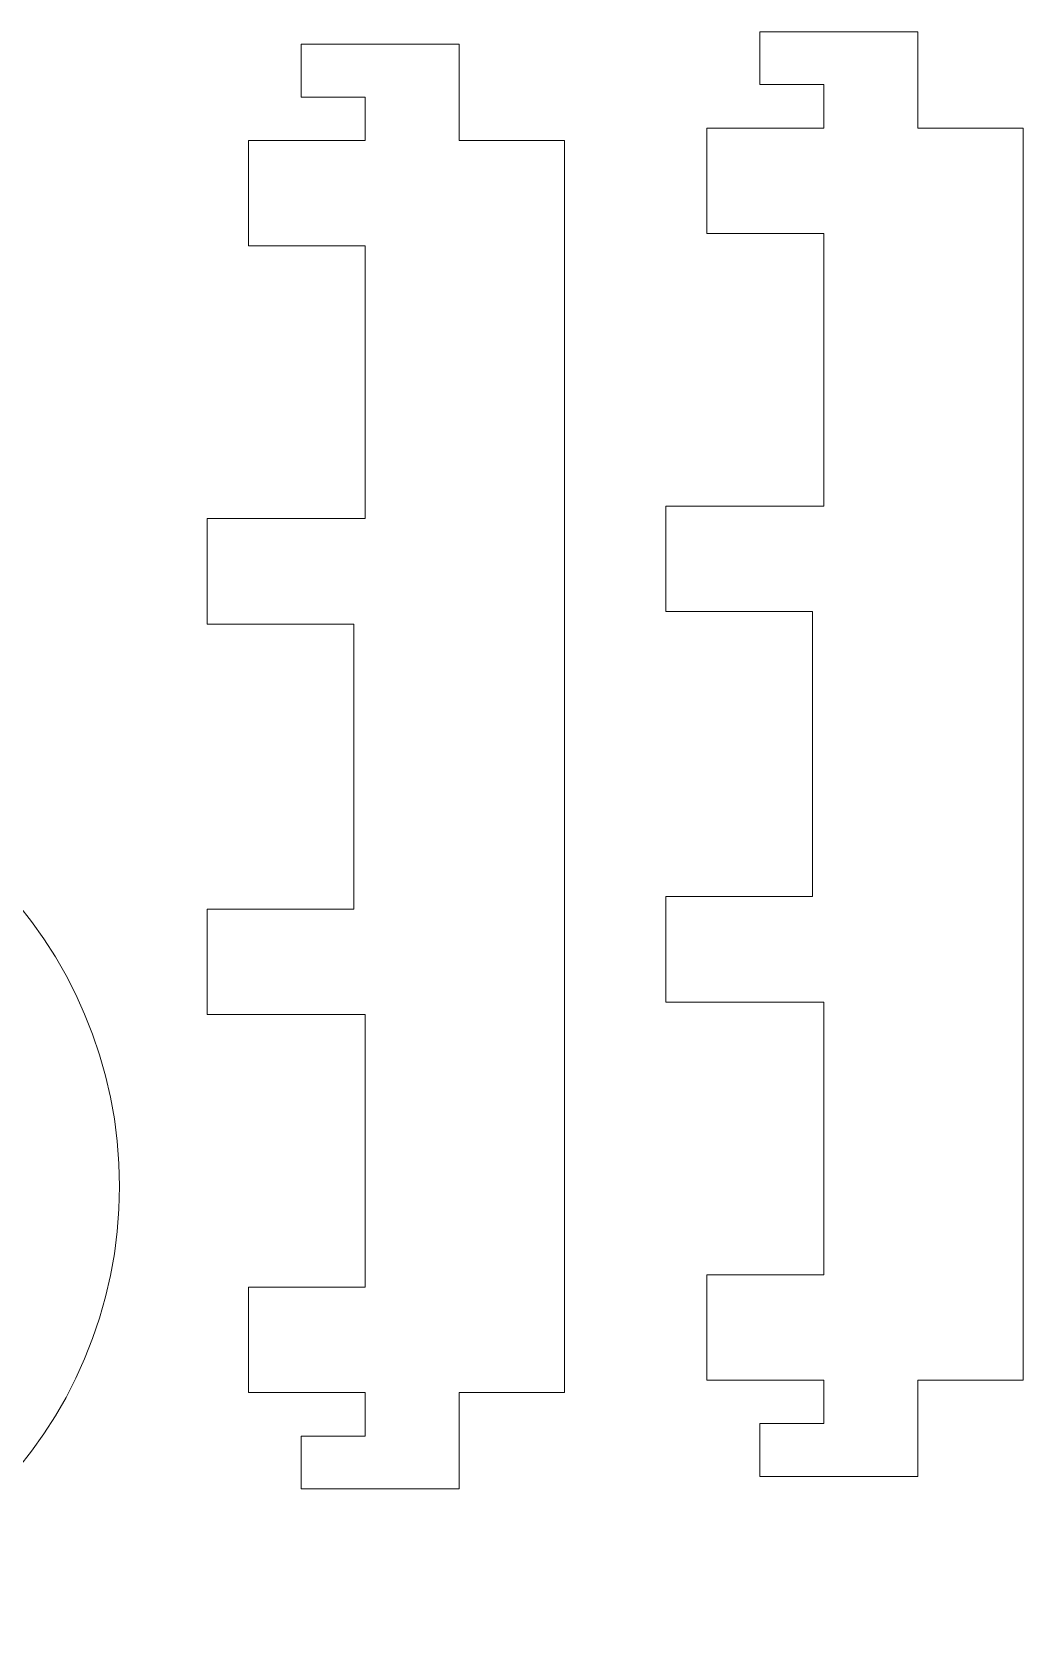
# Model space of a CAD drawing. Header units: inches. Extents: x 0 to 26.9, y 0 to 19.8.
# Drawn here: x 15.089 to 17.44, y 0.33 to 4.119 of the extents above; entities that cross this region are included whole.
import ezdxf

# ---------------------------------------------------------------- set-up
doc = ezdxf.new("R2010")
doc.units = ezdxf.units.IN
doc.header["$MEASUREMENT"] = 0

msp = doc.modelspace()

# ---------------------------------------------------------------- linework, layer by layer
at = {"color": 7, "linetype": 'Continuous', "lineweight": 15}
for p, q in [((16.8153, 3.9937), (16.8153, 4.1187)), ((17.1903, 4.1187), (16.8153, 4.1187)), ((17.1903, 3.8907), (17.1903, 4.1187)), ((15.7271, 3.9643), (15.7271, 4.0893)), ((16.1021, 4.0893), (15.7271, 4.0893)), ((16.1021, 3.8613), (16.1021, 4.0893)), ((16.8153, 3.9937), (16.9673, 3.9937)), ((16.9673, 3.9937), (16.9673, 3.8907)), ((15.7271, 3.9643), (15.8791, 3.9643)), ((15.8791, 3.9643), (15.8791, 3.8613)), ((16.6903, 3.8907), (16.6903, 3.6407)), ((16.9673, 3.8907), (16.6903, 3.8907)), ((17.4403, 3.8907), (17.1903, 3.8907)), ((17.4403, 0.9207), (17.4403, 3.8907)), ((15.6021, 3.8613), (15.6021, 3.6113)), ((15.8791, 3.8613), (15.6021, 3.8613)), ((16.3521, 3.8613), (16.1021, 3.8613)), ((16.3521, 0.8913), (16.3521, 3.8613)), ((16.6903, 3.6407), (16.9673, 3.6407)), ((16.9673, 3.6407), (16.9673, 2.9937)), ((15.6021, 3.6113), (15.8791, 3.6113)), ((15.8791, 3.6113), (15.8791, 2.9643)), ((16.5923, 2.9937), (16.5923, 2.7437)), ((16.9673, 2.9937), (16.5923, 2.9937)), ((15.5041, 2.9643), (15.5041, 2.7143)), ((15.8791, 2.9643), (15.5041, 2.9643)), ((16.5923, 2.7437), (16.9403, 2.7437)), ((16.9403, 2.7437), (16.9403, 2.0677)), ((15.5041, 2.7143), (15.8521, 2.7143)), ((15.8521, 2.7143), (15.8521, 2.0383)), ((16.5923, 2.0677), (16.5923, 1.8177)), ((16.9403, 2.0677), (16.5923, 2.0677)), ((15.5041, 2.0383), (15.5041, 1.7883)), ((15.8521, 2.0383), (15.5041, 2.0383)), ((15.5041, 1.7883), (15.8791, 1.7883)), ((15.8791, 1.7883), (15.8791, 1.1413)), ((16.5923, 1.8177), (16.9673, 1.8177)), ((16.9673, 1.8177), (16.9673, 1.1707)), ((15.6021, 1.1413), (15.6021, 0.8913)), ((15.8791, 1.1413), (15.6021, 1.1413)), ((16.6903, 1.1707), (16.6903, 0.9207)), ((16.9673, 1.1707), (16.6903, 1.1707)), ((16.6903, 0.9207), (16.9673, 0.9207)), ((16.9673, 0.9207), (16.9673, 0.8177)), ((17.1903, 0.9207), (17.4403, 0.9207)), ((17.1903, 0.6927), (17.1903, 0.9207)), ((15.6021, 0.8913), (15.8791, 0.8913)), ((15.8791, 0.8913), (15.8791, 0.7883)), ((16.1021, 0.8913), (16.3521, 0.8913)), ((16.1021, 0.6633), (16.1021, 0.8913)), ((16.8153, 0.6927), (16.8153, 0.8177)), ((16.9673, 0.8177), (16.8153, 0.8177)), ((15.7271, 0.6633), (15.7271, 0.7883)), ((15.8791, 0.7883), (15.7271, 0.7883)), ((16.8153, 0.6927), (17.1903, 0.6927)), ((15.7271, 0.6633), (16.1021, 0.6633))]:
    msp.add_line(p, q, dxfattribs=at)
msp.add_circle((14.2462, 1.3805), 1.05, dxfattribs=at)

doc.saveas('drawing.dxf')
